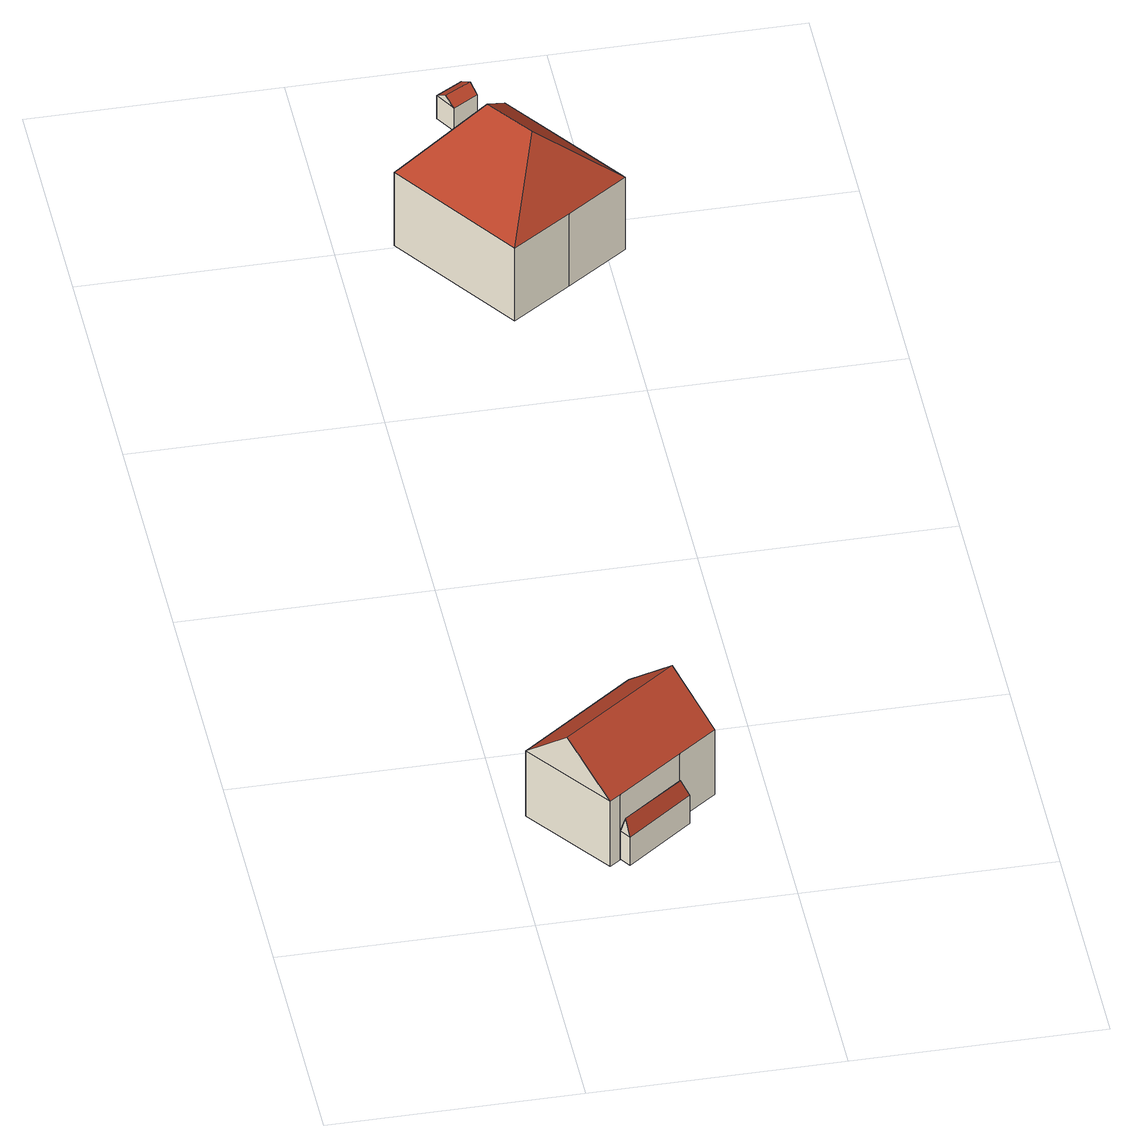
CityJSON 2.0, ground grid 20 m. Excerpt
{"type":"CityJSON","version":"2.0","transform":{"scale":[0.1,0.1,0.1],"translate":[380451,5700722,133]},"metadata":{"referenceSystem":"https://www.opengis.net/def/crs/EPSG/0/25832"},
"CityObjects":{
"building1":{"type":"Building","attributes":{"Gemeindeschluessel":"05911000","Geometrietyp2DReferenz":"3000","function":"31001_1010","roofType":"5000","measuredHeight":10.19,"storeysAboveGround":2},"address":[{"country":"Germany","locality":"Bochum","thoroughfareNumber":"156","thoroughfareName":"Auf dem Kalwes"}],"geometry":[{"type":"Solid","lod":"2","boundaries":[[[[0,1,2,3]],[[4,5,1,0]],[[6,7,5,4]],[[8,9,7,6]],[[10,11,9,8]],[[3,2,11,10]],[[12,0,3,13]],[[4,12,13,10,8,6]],[[0,12,4]],[[10,13,3]],[[1,5,7,9,11,2]]]],"semantics":{"surfaces":[{"type":"WallSurface"},{"type":"RoofSurface"},{"type":"GroundSurface"}],"values":[[0,0,0,0,0,0,1,1,0,0,2]]}}]},
"building2":{"type":"Building","attributes":{"Gemeindeschluessel":"05911000","Geometrietyp2DReferenz":"3000","function":"31001_1010","roofType":"5000","measuredHeight":4.27,"storeysAboveGround":1},"geometry":[{"type":"Solid","lod":"2","boundaries":[[[[14,15,16,17]],[[18,19,15,14]],[[20,21,19,18]],[[17,16,21,20]],[[22,20,18,23]],[[18,14,23]],[[23,14,17,22]],[[17,20,22]],[[15,19,21,16]]]],"semantics":{"surfaces":[{"type":"WallSurface"},{"type":"RoofSurface"},{"type":"GroundSurface"}],"values":[[0,0,0,0,1,1,1,0,2]]}}]},
"building3":{"type":"Building","attributes":{"Gemeindeschluessel":"05911000","Geometrietyp2DReferenz":"3000","function":"31001_1010","roofType":"3200","measuredHeight":12.65,"storeysAboveGround":2},"address":[{"country":"Germany","locality":"Bochum","thoroughfareNumber":"149","thoroughfareName":"Auf dem Kalwes"}],"geometry":[{"type":"Solid","lod":"2","boundaries":[[[[24,25,26,27]],[[28,29,25,24]],[[30,31,29,28]],[[32,33,31,30]],[[34,35,33,32]],[[36,37,35,34]],[[38,39,37,36]],[[40,41,39,38]],[[42,43,41,40]],[[44,45,43,42]],[[27,26,45,44]],[[24,27,46,28]],[[38,36,34,32,30,47,40]],[[44,42,40,47,46,27]],[[28,46,47,30]],[[25,29,31,33,35,37,39,41,43,45,26]]]],"semantics":{"surfaces":[{"type":"WallSurface"},{"type":"RoofSurface"},{"type":"GroundSurface"}],"values":[[0,0,0,0,0,0,0,0,0,0,0,1,1,1,1,2]]}}]},
"building4":{"type":"Building","attributes":{"Gemeindeschluessel":"05911000","Geometrietyp2DReferenz":"3000","function":"31001_2723","roofType":"3100","measuredHeight":2.89,"storeysAboveGround":1},"geometry":[{"type":"Solid","lod":"2","boundaries":[[[[48,49,50,51]],[[52,53,49,48]],[[54,55,53,52]],[[51,50,55,54]],[[48,56,52]],[[54,57,51]],[[51,57,56,48]],[[52,56,57,54]],[[49,53,55,50]]]],"semantics":{"surfaces":[{"type":"WallSurface"},{"type":"RoofSurface"},{"type":"GroundSurface"}],"values":[[0,0,0,0,0,0,1,1,2]]}}]}
},
"vertices":[
[99,146,108],[99,146,46],[7,77,46],[7,77,109],[151,75,109],[151,75,46],[120,52,109],[120,52,46],[67,13,109],[67,13,46],[58,7,109],[58,7,46],[125,110,147],[32,42,147],
[120,52,74],[120,52,47],[67,13,47],[67,13,74],[126,44,74],[126,44,47],[73,4,74],[73,4,47],[70,8,90],[119,45,89],
[165,728,76],[165,728,6],[214,762,6],[214,762,76],[117,695,77],[117,695,6],[45,799,77],[45,799,6],[82,824,77],[82,824,6],[78,830,66],[78,830,6],[103,848,66],[103,848,6],[108,842,77],[108,842,6],[142,865,76],[142,865,6],[172,822,76],[172,822,6],[213,764,76],[213,764,6],[143,761,133],[116,799,133],
[126,956,25],[126,956,3],[105,943,3],[105,943,25],[135,938,25],[135,938,3],[115,926,25],[115,926,3],[131,946,32],[110,934,32]
]}
